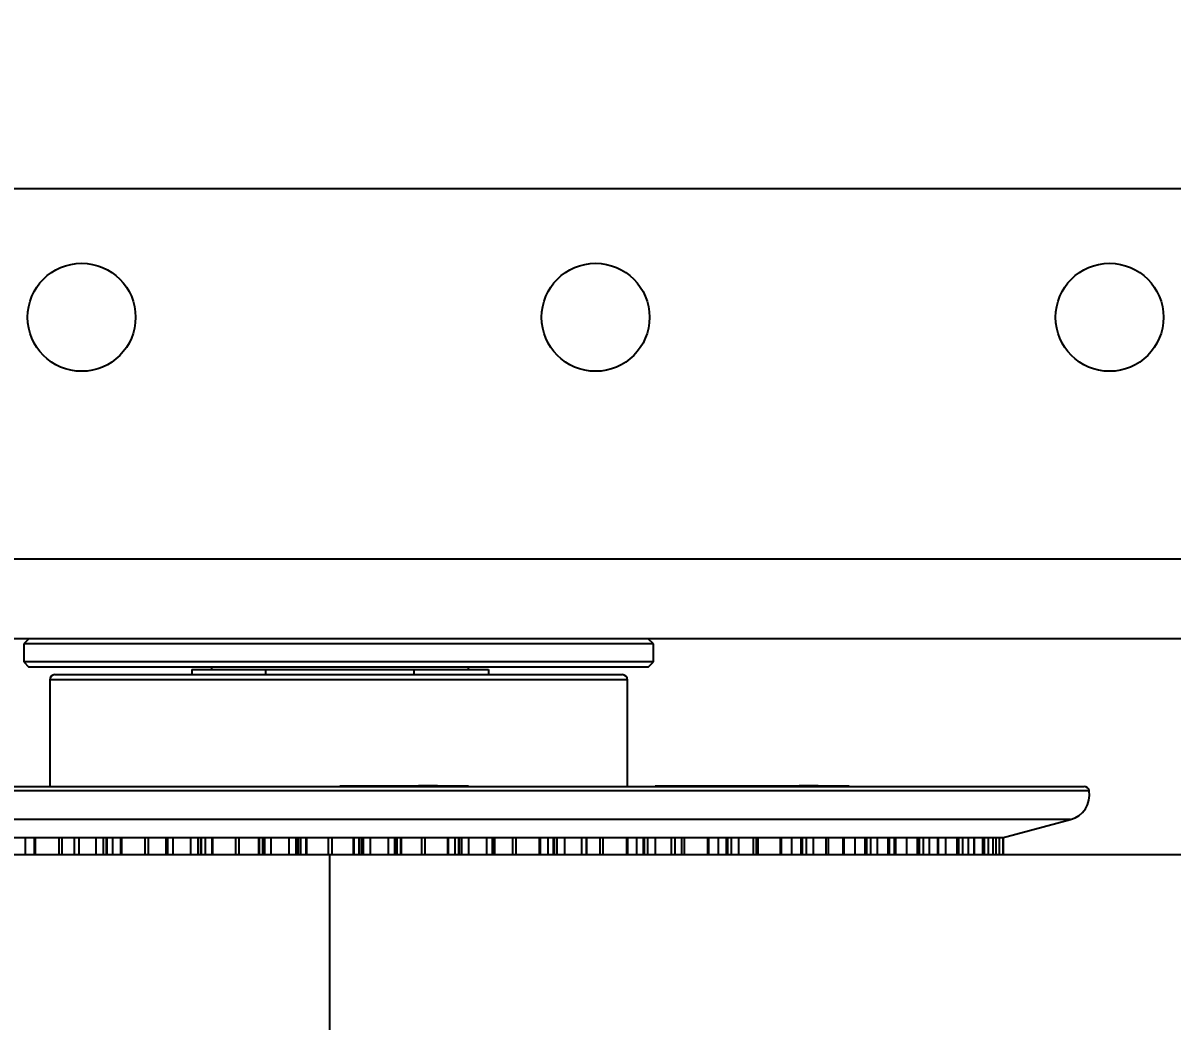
# Model space of a CAD drawing. Header units: inches. Extents: x 0 to 11, y 0 to 8.4.
# Drawn here: x 4.085 to 4.2715, y 6.711 to 6.8728 of the extents above; entities that cross this region are included whole.
import ezdxf

# ---------------------------------------------------------------- set-up
doc = ezdxf.new("R2010")
doc.units = ezdxf.units.IN
doc.header["$MEASUREMENT"] = 0
doc.header["$PDSIZE"] = -1
doc.layers.add('DIM', color=3, linetype='Continuous')
doc.layers.add('OBJ', color=50, linetype='Continuous')
doc.dimstyles.get("Standard").update_dxf_attribs({"dimtxt": 0.18, "dimasz": 0.18, "dimexe": 0.18, "dimexo": 0.0625, "dimgap": 0.09, "dimtad": 0, "dimtih": 1, "dimtoh": 1, "dimdec": 4, "dimzin": 0, "dimdsep": 46, "dimtxsty": 'Standard', "dimcen": 0.09, "dimadec": 0, "dimazin": 0, "dimtfac": 1, "dimtdec": 4, "dimtofl": 0, "dimtmove": 0, "dimatfit": 3, "dimfxl": 1, "dimtolj": 1, "dimtzin": 0, "dimarcsym": 0})

# ---------------------------------------------------------------- blocks, each defined once
blk = doc.blocks.new('*D4')
at = {"layer": 'Defpoints', "color": 0, "transparency": 16777216}
for p in [(4.136179561686825, 7.075144194756748), (2.390624809930644, 6.845977528089745), (4.136179775280899, 6.845977528089745)]:
    blk.add_point(p, dxfattribs=at)
at = {"layer": 'DIM', "color": 0, "lineweight": -2, "transparency": 16777216}
for p, q in [((2.390624809930644, 7.205144194756748), (2.390624809930644, 7.335144194756748)), ((4.086179561686826, 7.075144194756748), (2.265624809930644, 7.075144194756748)), ((4.086179775280899, 6.845977528089745), (2.265624809930644, 6.845977528089745)), ((2.390624809930644, 6.715977528089745), (2.390624809930644, 6.585977528089745)), ((2.390624809930644, 6.585977528089745), (2.260624809930644, 6.585977528089745))]:
    blk.add_line(p, q, dxfattribs=at)
at = {"layer": 'DIM', "color": 0, "transparency": 16777216}
for points in [[(2.368958143263977, 7.205144194756748), (2.41229147659731, 7.205144194756748), (2.390624809930644, 7.075144194756748)], [(2.368958143263978, 6.715977528089745), (2.412291476597311, 6.715977528089745), (2.390624809930644, 6.845977528089745)]]:
    blk.add_solid(points, dxfattribs=at)
at = {"layer": 'DIM', "color": 0, "transparency": 16777216, "insert": (2.013124809930646, 6.585977528089742), "char_height": 0.125, "attachment_point": 5}
blk.add_mtext('\\A1;2.75', dxfattribs=at)

msp = doc.modelspace()

# ---------------------------------------------------------------- linework, layer by layer
at = {"color": 7, "linetype": 'Continuous', "lineweight": 25}
for p, q in [((5.305346441947762, 6.845977528089739), (2.967013108614034, 6.845977528089743)), ((5.305346441947762, 6.785977528089739), (2.967013108614043, 6.785977528089743)), ((5.305346441947762, 6.773060861423073), (2.967013108614045, 6.773060861423077)), ((4.08597144194816, 6.773060861423477), (4.085138108614826, 6.772227528090142)), ((4.18722144194816, 6.772227528090142), (4.186388108614826, 6.773060861423477)), ((4.085138108614826, 6.772227528090142), (4.085138108614826, 6.769310861423476)), ((4.18722144194816, 6.772227528090142), (4.085138108614826, 6.772227528090142)), ((4.18722144194816, 6.769310861423476), (4.18722144194816, 6.772227528090142)), ((4.085138108614826, 6.769310861423476), (4.08597144194816, 6.768477528090143)), ((4.18722144194816, 6.769310861423476), (4.085138108614826, 6.769310861423476)), ((4.186388108614826, 6.768477528090143), (4.18722144194816, 6.769310861423476)), ((4.186388108614826, 6.768477528090143), (4.08597144194816, 6.768477528090143)), ((4.090179775281147, 6.767248361423085), (4.182179775281146, 6.767248361423085)), ((4.112363230402369, 6.768060861423512), (4.112363230402369, 6.767248361423085)), ((4.112363230402369, 6.768060861423512), (4.11835026646186, 6.768060861423512)), ((4.115586077420518, 6.768477528090143), (4.115586077420518, 6.768060861423512)), ((4.11835026646186, 6.768060861423512), (4.124337302521352, 6.768060861423512)), ((4.124337302521352, 6.768060861423512), (4.124337302521352, 6.767248361423085)), ((4.124337302521352, 6.768060861423512), (4.136365392697094, 6.768060861423512)), ((4.136365392697094, 6.768060861423512), (4.148393482872835, 6.768060861423512)), ((4.148393482872835, 6.768060861423512), (4.148393482872835, 6.767248361423085)), ((4.148393482872835, 6.768060861423512), (4.154434536989085, 6.768060861423512)), ((4.154434536989085, 6.768060861423512), (4.160475591105335, 6.768060861423512)), ((4.157252744087185, 6.768060861423512), (4.157252744087185, 6.768477528090143)), ((4.160475591105335, 6.768060861423512), (4.160475591105335, 6.767248361423085)), ((4.089346441947813, 6.766415028089751), (4.089346441947813, 6.749123361423084)), ((4.18301310861448, 6.766415028089751), (4.089346441947813, 6.766415028089751)), ((4.18301310861448, 6.749123361423085), (4.18301310861448, 6.766415028089751)), ((4.248879780580779, 6.748417446631084), (4.014466636295479, 6.748417446631084)), ((4.015290170726921, 6.749123361423084), (4.257069379325072, 6.749123361423084)), ((4.136383708742033, 6.749206694756372), (4.140402710358602, 6.749206694756372)), ((4.140402710358602, 6.749206694756372), (4.149126082409488, 6.749206694756372)), ((4.149126082409488, 6.749206694756372), (4.149176588095591, 6.749130201185631)), ((4.151912176136049, 6.749206694756372), (4.149126082409488, 6.749206694756372)), ((4.149176588095591, 6.749123361423085), (4.149176588095591, 6.749130201185631)), ((4.152214337361868, 6.749206694756372), (4.151912176136049, 6.749206694756372)), ((4.152214337361868, 6.749206694756372), (4.157118380621877, 6.749206694756372)), ((4.152264843047971, 6.749130201185631), (4.152214337361868, 6.749206694756372)), ((4.152264843047971, 6.749123361423085), (4.152264843047971, 6.749130201185631)), ((4.157118380621877, 6.749206694756372), (4.157217042075366, 6.749206694756372)), ((4.187480937897077, 6.749206694756384), (4.191499939513648, 6.749206694756386)), ((4.191499939513648, 6.749206694756386), (4.198102776362522, 6.749206694756384)), ((4.198102776362522, 6.749206694756376), (4.202121777979093, 6.749206694756376)), ((4.202121777979093, 6.749206694756376), (4.210845150029979, 6.749206694756376)), ((4.210845150029979, 6.749206694756376), (4.21089565571608, 6.749130201185634)), ((4.213631243756539, 6.749206694756376), (4.210845150029979, 6.749206694756376)), ((4.21089565571608, 6.749123361423085), (4.21089565571608, 6.749130201185634)), ((4.213933404982358, 6.749206694756376), (4.213631243756539, 6.749206694756376)), ((4.213933404982358, 6.749206694756376), (4.218837448242367, 6.749206694756376)), ((4.21398391066846, 6.749130201185634), (4.213933404982358, 6.749206694756376)), ((4.21398391066846, 6.749123361423085), (4.21398391066846, 6.749130201185634)), ((4.218837448242367, 6.749206694756376), (4.218936109695856, 6.749206694756376)), ((4.257892913756515, 6.748417446631084), (4.248879780580779, 6.748417446631084)), ((4.246065585148447, 6.743755662981552), (4.017505895764759, 6.743755662981551)), ((4.24378575419434, 6.740790028089751), (4.254853654287236, 6.743755662981552)), ((4.254853654287236, 6.743755662981552), (4.246065585148447, 6.743755662981552)), ((4.09353821862983, 6.740790028089751), (4.083024579759398, 6.740790028089751)), ((4.085399184136434, 6.738062993969022), (4.085399184136434, 6.740790028089751)), ((4.086850909217922, 6.738062993969022), (4.086850909217922, 6.740790028089751)), ((4.087025955144312, 6.738062993969022), (4.087025955144312, 6.740790028089751)), ((4.090846225472689, 6.738062993969022), (4.090846225472689, 6.740790028089751)), ((4.091338550633504, 6.738062993969022), (4.091338550633504, 6.740790028089751)), ((4.093296193811187, 6.740790028089751), (4.093296193811187, 6.738062993969022)), ((4.093337084848624, 6.738062993969022), (4.093337084848624, 6.740790028089751)), ((4.094095430798014, 6.740790028089751), (4.09353821862983, 6.740790028089751)), ((4.096845106548608, 6.740790028089751), (4.094095430798014, 6.740790028089751)), ((4.094095430798014, 6.738062993969022), (4.094095430798014, 6.740790028089751)), ((4.097562752147081, 6.740790028089751), (4.096845106548608, 6.740790028089751)), ((4.096845106548608, 6.738062993969022), (4.096845106548608, 6.740790028089751)), ((4.108739340822885, 6.740790028089751), (4.097562752147081, 6.740790028089751)), ((4.098047895235039, 6.738062993969022), (4.098047895235039, 6.740790028089751)), ((4.09853647529928, 6.738062993969022), (4.09853647529928, 6.740790028089751)), ((4.098673712520016, 6.738062993969022), (4.098673712520016, 6.740790028089751)), ((4.099583874361374, 6.738062993969022), (4.099583874361374, 6.740790028089751)), ((4.100857961031649, 6.738062993969022), (4.100857961031649, 6.740790028089751)), ((4.101020456865247, 6.738062993969022), (4.101020456865247, 6.740790028089751)), ((4.104827702881514, 6.738062993969022), (4.104827702881514, 6.740790028089751)), ((4.105351072181619, 6.738062993969022), (4.105351072181619, 6.740790028089751)), ((4.10822074966063, 6.738062993969022), (4.10822074966063, 6.740790028089751)), ((4.108296148963444, 6.738062993969022), (4.108296148963444, 6.740790028089751)), ((4.108337754919427, 6.738062993969022), (4.108337754919427, 6.740790028089751)), ((4.108467702209855, 6.738062993969022), (4.108467702209855, 6.740790028089751)), ((4.109358390723845, 6.740790028089751), (4.108739340822885, 6.740790028089751)), ((4.112244500821154, 6.740790028089751), (4.109358390723845, 6.740790028089751)), ((4.109358390723845, 6.738062993969022), (4.109358390723845, 6.740790028089751)), ((4.112963565013169, 6.740790028089751), (4.112244500821154, 6.740790028089751)), ((4.112244500821154, 6.738062993969022), (4.112244500821154, 6.740790028089751)), ((4.124553436972084, 6.740790028089751), (4.112963565013169, 6.740790028089751)), ((4.11341225518844, 6.738062993969022), (4.11341225518844, 6.740790028089751)), ((4.113827536590846, 6.738062993969022), (4.113827536590846, 6.740790028089751)), ((4.113924165925988, 6.738062993969022), (4.113924165925988, 6.740790028089751)), ((4.114586056534256, 6.738062993969022), (4.114586056534256, 6.740790028089751)), ((4.115654043802469, 6.738062993969022), (4.115654043802469, 6.740790028089751)), ((4.115800359654869, 6.738062993969022), (4.115800359654869, 6.740790028089751)), ((4.119509533774306, 6.738062993969022), (4.119509533774306, 6.740790028089751)), ((4.120052256008378, 6.738062993969022), (4.120052256008378, 6.740790028089751)), ((4.123266901905444, 6.738062993969022), (4.123266901905444, 6.740790028089751)), ((4.123367277977623, 6.738062993969022), (4.123367277977623, 6.740790028089751)), ((4.123911011283321, 6.738062993969022), (4.123911011283321, 6.740790028089751)), ((4.12398919644879, 6.738062993969022), (4.12398919644879, 6.740790028089751)), ((4.123991243883479, 6.738062993969022), (4.123991243883479, 6.740790028089751)), ((4.124217361484977, 6.738062993969022), (4.124217361484977, 6.740790028089751)), ((4.125220496053981, 6.740790028089751), (4.124553436972084, 6.740790028089751)), ((4.128178569567585, 6.740790028089751), (4.125220496053981, 6.740790028089751)), ((4.125220496053981, 6.738062993969022), (4.125220496053981, 6.740790028089751)), ((4.128882989647313, 6.740790028089751), (4.128178569567585, 6.740790028089751)), ((4.128178569567585, 6.738062993969022), (4.128178569567585, 6.740790028089751)), ((4.140627246301462, 6.740790028089751), (4.128882989647313, 6.740790028089751)), ((4.129285203912819, 6.738062993969022), (4.129285203912819, 6.740790028089751)), ((4.12961790995309, 6.738062993969022), (4.12961790995309, 6.740790028089751)), ((4.129671772862968, 6.738062993969022), (4.129671772862968, 6.740790028089751)), ((4.130070606695698, 6.738062993969022), (4.130070606695698, 6.740790028089751)), ((4.130908637491073, 6.738062993969022), (4.130908637491073, 6.740790028089751)), ((4.131035504907912, 6.738062993969022), (4.131035504907912, 6.740790028089751)), ((4.134563750309916, 6.738062993969022), (4.134563750309916, 6.740790028089751)), ((4.135113701960069, 6.738062993969022), (4.135113701960069, 6.740790028089751)), ((4.13860150639789, 6.738062993969022), (4.13860150639789, 6.740790028089751)), ((4.138724617003848, 6.738062993969022), (4.138724617003848, 6.740790028089751)), ((4.139519775957411, 6.738062993969022), (4.139519775957411, 6.740790028089751)), ((4.139870876193071, 6.738062993969022), (4.139870876193071, 6.740790028089751)), ((4.139917004492313, 6.738062993969022), (4.139917004492313, 6.740790028089751)), ((4.140234241311312, 6.738062993969022), (4.140234241311312, 6.740790028089751)), ((4.141327413566688, 6.740790028089751), (4.140627246301462, 6.740790028089751)), ((4.144291372022364, 6.740790028089751), (4.141327413566688, 6.740790028089751)), ((4.141327413566688, 6.738062993969022), (4.141327413566688, 6.740790028089751)), ((4.144965412409241, 6.740790028089751), (4.144291372022364, 6.740790028089751)), ((4.144291372022364, 6.738062993969022), (4.144291372022364, 6.740790028089751)), ((4.156601706471772, 6.740790028089751), (4.144965412409241, 6.740790028089751)), ((4.145312165962929, 6.738062993969022), (4.145312165962929, 6.740790028089751)), ((4.145554864537909, 6.738062993969022), (4.145554864537909, 6.740790028089751)), ((4.145564757814119, 6.738062993969022), (4.145564757814119, 6.740790028089751)), ((4.145691625582542, 6.738062993969022), (4.145691625582542, 6.740790028089751)), ((4.146280979681914, 6.738062993969022), (4.146280979681914, 6.740790028089751)), ((4.146385564654742, 6.738062993969022), (4.146385564654742, 6.740790028089751)), ((4.149654066167284, 6.738062993969022), (4.149654066167284, 6.740790028089751)), ((4.15019896222242, 6.738062993969022), (4.15019896222242, 6.740790028089751)), ((4.153882013413279, 6.738062993969022), (4.153882013413279, 6.740790028089751)), ((4.154025108465514, 6.738062993969022), (4.154025108465514, 6.740790028089751)), ((4.155053930529878, 6.738062993969022), (4.155053930529878, 6.740790028089751)), ((4.155670102836641, 6.738062993969022), (4.155670102836641, 6.740790028089751)), ((4.155759281570455, 6.738062993969022), (4.155759281570455, 6.740790028089751)), ((4.156160551060636, 6.738062993969022), (4.156160551060636, 6.740790028089751)), ((4.157319341340614, 6.740790028089751), (4.156601706471772, 6.740790028089751)), ((4.160222974804253, 6.740790028089751), (4.157319341340614, 6.740790028089751)), ((4.157319341340614, 6.738062993969022), (4.157319341340614, 6.740790028089751)), ((4.160851578549855, 6.740790028089751), (4.160222974804253, 6.740790028089751)), ((4.160222974804253, 6.738062993969022), (4.160222974804253, 6.740790028089751)), ((4.172119974439809, 6.740790028089751), (4.160851578549855, 6.740790028089751)), ((4.161135125490332, 6.738062993969022), (4.161135125490332, 6.740790028089751)), ((4.161282395114899, 6.738062993969022), (4.161282395114899, 6.740790028089751)), ((4.161427677652481, 6.738062993969022), (4.161427677652481, 6.740790028089751)), ((4.161507643925826, 6.738062993969022), (4.161507643925826, 6.740790028089751)), ((4.16444338862615, 6.738062993969022), (4.16444338862615, 6.740790028089751)), ((4.164971057008812, 6.738062993969022), (4.164971057008812, 6.740790028089751)), ((4.168767081675164, 6.738062993969022), (4.168767081675164, 6.740790028089751)), ((4.168926964666666, 6.738062993969022), (4.168926964666666, 6.740790028089751)), ((4.170166467656991, 6.738062993969022), (4.170166467656991, 6.740790028089751)), ((4.171033947763719, 6.738062993969022), (4.171033947763719, 6.740790028089751)), ((4.171164184826554, 6.738062993969022), (4.171164184826554, 6.740790028089751)), ((4.171640523290586, 6.738062993969022), (4.171640523290586, 6.740790028089751)), ((4.172839046135152, 6.740790028089751), (4.172119974439809, 6.740790028089751)), ((4.175617492233289, 6.740790028089751), (4.172839046135152, 6.740790028089751)), ((4.172839046135152, 6.738062993969022), (4.172839046135152, 6.740790028089751)), ((4.176186617368676, 6.740790028089751), (4.175617492233289, 6.740790028089751)), ((4.175617492233289, 6.738062993969022), (4.175617492233289, 6.740790028089751)), ((4.186835397742334, 6.740790028089751), (4.176186617368676, 6.740790028089751)), ((4.176400623725835, 6.738062993969022), (4.176400623725835, 6.740790028089751)), ((4.176454181026966, 6.738062993969022), (4.176454181026966, 6.740790028089751)), ((4.178601348661406, 6.738062993969022), (4.178601348661406, 6.740790028089751)), ((4.17910000213187, 6.738062993969022), (4.17910000213187, 6.740790028089751)), ((4.182924203355411, 6.738062993969022), (4.182924203355411, 6.740790028089751)), ((4.183097302764347, 6.738062993969022), (4.183097302764347, 6.740790028089751)), ((4.184519798232047, 6.738062993969022), (4.184519798232047, 6.740790028089751)), ((4.185619208066622, 6.738062993969022), (4.185619208066622, 6.740790028089751)), ((4.185787594177706, 6.738062993969022), (4.185787594177706, 6.740790028089751)), ((4.186328361001427, 6.738062993969022), (4.186328361001427, 6.740790028089751)), ((4.187539843390734, 6.740790028089751), (4.186835397742334, 6.740790028089751)), ((4.19013103622878, 6.740790028089751), (4.187539843390734, 6.740790028089751)), ((4.187539843390735, 6.738062993969022), (4.187539843390734, 6.740790028089751)), ((4.190627969438877, 6.740790028089751), (4.19013103622878, 6.740790028089751)), ((4.19013103622878, 6.738062993969022), (4.19013103622878, 6.740790028089751)), ((4.200419258139271, 6.740790028089751), (4.190627969438877, 6.740790028089751)), ((4.190767654664336, 6.738062993969022), (4.190767654664336, 6.740790028089751)), ((4.190772046115705, 6.738062993969022), (4.190772046115705, 6.740790028089751)), ((4.191811680841186, 6.738062993969022), (4.191811680841186, 6.740790028089751)), ((4.192270180304922, 6.738062993969022), (4.192270180304922, 6.740790028089751)), ((4.196037131749621, 6.738062993969022), (4.196037131749621, 6.740790028089751)), ((4.196219580821234, 6.738062993969022), (4.196219580821234, 6.740790028089751)), ((4.197793292568163, 6.738062993969022), (4.197793292568163, 6.740790028089751)), ((4.199100073131602, 6.738062993969022), (4.199100073131602, 6.740790028089751)), ((4.199302846823462, 6.738062993969022), (4.199302846823462, 6.740790028089751)), ((4.199895962169621, 6.738062993969022), (4.199895962169621, 6.740790028089751)), ((4.201093341589007, 6.740790028089751), (4.200419258139271, 6.740790028089751)), ((4.203439398200776, 6.740790028089751), (4.201093341589007, 6.740790028089751)), ((4.201093341589007, 6.738062993969022), (4.201093341589007, 6.740790028089751)), ((4.203853038818828, 6.740790028089751), (4.203439398200776, 6.740790028089751)), ((4.203439398200776, 6.738062993969022), (4.203439398200776, 6.740790028089751)), ((4.212568114636009, 6.740790028089751), (4.203853038818828, 6.740790028089751)), ((4.203920426130114, 6.738062993969022), (4.203920426130114, 6.740790028089751)), ((4.204187391510647, 6.738062993969022), (4.204187391510647, 6.740790028089751)), ((4.207812945705929, 6.738062993969022), (4.207812945705929, 6.740790028089751)), ((4.208000668829448, 6.738062993969022), (4.208000668829448, 6.740790028089751)), ((4.20969044273566, 6.738062993969022), (4.20969044273566, 6.740790028089751)), ((4.211175402709565, 6.738062993969022), (4.211175402709565, 6.740790028089751)), ((4.211408034352999, 6.738062993969022), (4.211408034352999, 6.740790028089751)), ((4.212040249004856, 6.738062993969022), (4.212040249004856, 6.740790028089751)), ((4.213196777976701, 6.740790028089751), (4.212568114636009, 6.740790028089751)), ((4.215245291334228, 6.740790028089751), (4.213196777976701, 6.740790028089751)), ((4.213196777976701, 6.738062993969022), (4.213196777976701, 6.740790028089751)), ((4.215566399312348, 6.740790028089751), (4.215245291334228, 6.740790028089751)), ((4.215245291334228, 6.738062993969022), (4.215245291334228, 6.740790028089751)), ((4.22301058185379, 6.740790028089751), (4.215566399312348, 6.740790028089751)), ((4.215586260609745, 6.738062993969022), (4.215586260609745, 6.740790028089751)), ((4.217988592999499, 6.738062993969022), (4.217988592999499, 6.740790028089751)), ((4.218177396750549, 6.738062993969022), (4.218177396750549, 6.740790028089751)), ((4.219945486059245, 6.738062993969022), (4.219945486059245, 6.740790028089751)), ((4.221575453891622, 6.738062993969022), (4.221575453891622, 6.740790028089751)), ((4.221832746880128, 6.738062993969022), (4.221832746880128, 6.740790028089751)), ((4.222489938207063, 6.738062993969022), (4.222489938207063, 6.740790028089751)), ((4.223579781785243, 6.740790028089751), (4.22301058185379, 6.740790028089751)), ((4.225284991485188, 6.740790028089751), (4.223579781785243, 6.740790028089751)), ((4.223579781785243, 6.738062993969022), (4.223579781785243, 6.740790028089751)), ((4.22550639380176, 6.740790028089751), (4.225284991485188, 6.740790028089751)), ((4.225284991485188, 6.738062993969022), (4.225284991485188, 6.740790028089751)), ((4.231513392330628, 6.740790028089751), (4.22550639380176, 6.740790028089751)), ((4.225506855253646, 6.738062993969022), (4.225506855253646, 6.740790028089751)), ((4.226336766484543, 6.738062993969022), (4.226336766484543, 6.740790028089751)), ((4.226522433299312, 6.738062993969022), (4.226522433299312, 6.740790028089751)), ((4.228329341817019, 6.738062993969022), (4.228329341817019, 6.740790028089751)), ((4.230067906719932, 6.738062993969022), (4.230067906719932, 6.740790028089751)), ((4.23034411355331, 6.738062993969022), (4.23034411355331, 6.740790028089751)), ((4.231011600987055, 6.738062993969022), (4.231011600987055, 6.740790028089751)), ((4.232010413866947, 6.740790028089751), (4.231513392330628, 6.740790028089751)), ((4.233334228342388, 6.740790028089751), (4.232010413866947, 6.740790028089751)), ((4.232010413866947, 6.738062993969022), (4.232010413866947, 6.740790028089751)), ((4.233460600370765, 6.740790028089751), (4.233334228342388, 6.740790028089751)), ((4.233334228342388, 6.738062993969022), (4.233334228342388, 6.740790028089751)), ((4.237886607330941, 6.740790028089751), (4.233450979235515, 6.740790028089751)), ((4.233460600370765, 6.738062993969022), (4.233460600370765, 6.740790028089751)), ((4.234654728525255, 6.738062993969022), (4.234654728525255, 6.740790028089751)), ((4.236463053831667, 6.738062993969022), (4.236463053831667, 6.740790028089751)), ((4.236752004505679, 6.738062993969022), (4.236752004505679, 6.740790028089751)), ((4.237414877479955, 6.738062993969022), (4.237414877479955, 6.740790028089751)), ((4.238300347832308, 6.740790028089751), (4.237886607330941, 6.740790028089751)), ((4.2392131952554, 6.740790028089751), (4.238300347832308, 6.740790028089751)), ((4.238300347832308, 6.738062993969021), (4.238300347832308, 6.740790028089751)), ((4.239269822438351, 6.740790028089751), (4.2392131952554, 6.740790028089751)), ((4.2392131952554, 6.738062993969021), (4.2392131952554, 6.740790028089751)), ((4.241987859763041, 6.740790028089751), (4.239222686703055, 6.740790028089751)), ((4.239269822438351, 6.738062993969021), (4.239269822438351, 6.740790028089751)), ((4.240618038208013, 6.738062993969021), (4.240618038208013, 6.740790028089751)), ((4.240913278042076, 6.738062993969021), (4.240913278042076, 6.740790028089751)), ((4.241556729070003, 6.738062993969022), (4.241556729070003, 6.740790028089751)), ((4.242309076950342, 6.740790028089751), (4.241987859763041, 6.740790028089751)), ((4.24279056581809, 6.740790028089751), (4.242309076950342, 6.740790028089751)), ((4.242309076950342, 6.738062993969022), (4.242309076950342, 6.740790028089751)), ((4.242804753034867, 6.740790028089751), (4.24279056581809, 6.740790028089751)), ((4.24279056581809, 6.738062993969022), (4.24279056581809, 6.740790028089751)), ((4.242804753034867, 6.738062993969022), (4.242804753034867, 6.740790028089751)), ((4.243725534424715, 6.740790028089751), (4.242804753034867, 6.740790028089751)), ((4.243344633636882, 6.738062993969022), (4.243344633636882, 6.740790028089751)), ((4.243947052836779, 6.740790028089751), (4.243725534424715, 6.740790028089751)), ((4.243986427483512, 6.740790028089751), (4.243947052836779, 6.740790028089751)), ((4.243947052836779, 6.738062993969021), (4.243947052836779, 6.740790028089751)), ((4.243986427483512, 6.738062993969021), (4.243986427483512, 6.740790028089751)), ((4.134734966117213, 6.738062993969022), (4.016304792348386, 6.738062993969022)), ((4.134734966117213, 6.688850395543825), (4.134734966117213, 6.738062993969022)), ((4.445456847398254, 6.738062993969021), (4.134734966117213, 6.738062993969022))]:
    msp.add_line(p, q, dxfattribs=at)
for centre, radius in [((4.094513108614496, 6.825144194756408), 0.008749999999999147), ((4.17784644194783, 6.825144194756408), 0.008750000000000924), ((4.261179775281163, 6.825144194756408), 0.008750000000000924)]:
    msp.add_circle(centre, radius, dxfattribs=at)
for centre, radius, start, end in [((4.090179775281147, 6.766415028089751), 0.0008333333333334636, 90, 180), ((4.182179775281146, 6.766415028089751), 0.0008333333333334636, 0, 90), ((4.253775241599309, 6.747780353924422), 0.004166666666666107, 285.0000000000026, 8.795153819682323), ((4.257069379325072, 6.748290028089751), 0.0008333333333340323, 8.795153819723131, 90)]:
    msp.add_arc(centre, radius, start, end, dxfattribs=at)
at = {"layer": 'OBJ'}
msp.add_circle((4.136179561686824, 5.720977528090078), 1.354166666666667, dxfattribs=at)

# ---------------------------------------------------------------- dimensions: what is measured, and where the dimension line sits
at = {"layer": 'DIM'}
dim = msp.add_linear_dim(base=(2.390624809930644, 6.845977528089745), p1=(4.136179561686824, 7.075144194756745), p2=(4.136179775280898, 6.845977528089741), angle=90, dimstyle='Standard', override={"dimtxt": 0.125, "dimasz": 0.13, "dimexe": 0.125, "dimexo": 0.05, "dimgap": 0.06, "dimdec": 2, "dimlfac": 12, "dimzin": 1, "dimadec": 2, "dimtdec": 2, "dimtzin": 1}, dxfattribs=at)
dim.commit()
dim.dimension.update_dxf_attribs({"geometry": '*D4', "text_midpoint": (2.013124809930646, 6.585977528089742)})

doc.saveas('drawing.dxf')
